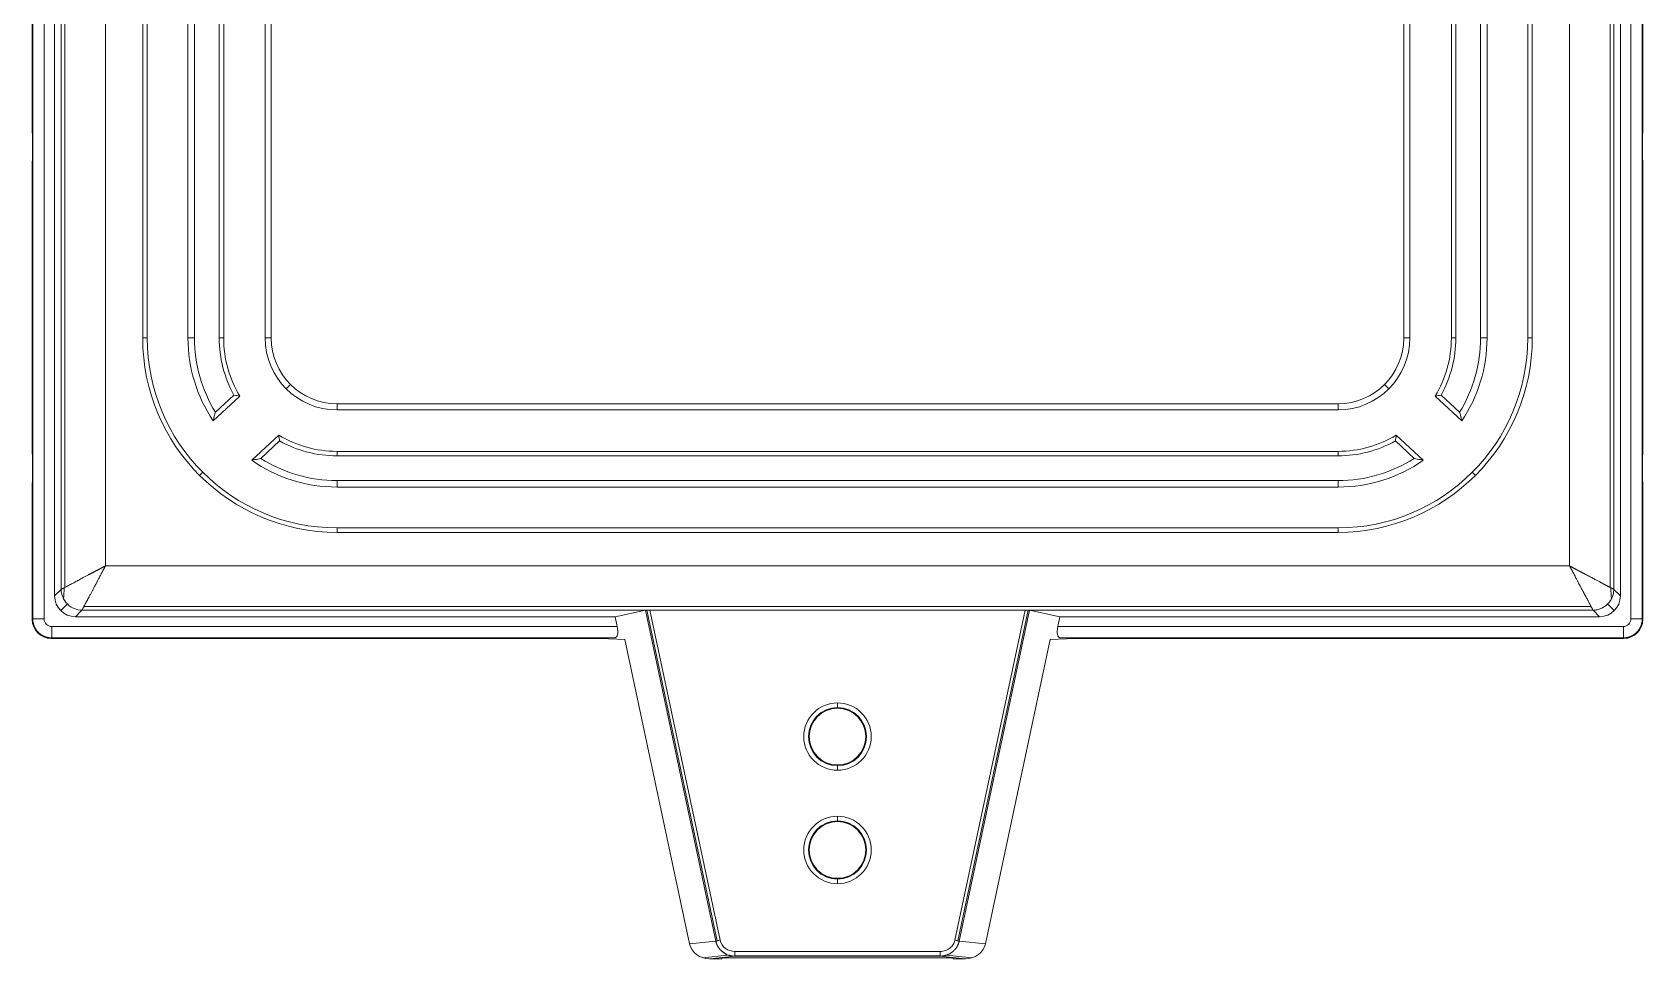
# Model space of a CAD drawing. Header units: millimetres. Extents: x 6520 to 6907, y -5009 to -4789.
# Drawn here: x 6736 to 6907.4, y -5009.1 to -4910.6 of the extents above; entities that cross this region are included whole.
import ezdxf

# ---------------------------------------------------------------- set-up
doc = ezdxf.new("R2010")
doc.units = ezdxf.units.MM
doc.layers.add('core', color=7, linetype='Continuous', lineweight=20)

msp = doc.modelspace()

# ---------------------------------------------------------------- linework, layer by layer
at = {"layer": 'core', "linetype": 'Continuous', "lineweight": 13}
for p, q in [((6736.097, -4972.992), (6736.097, -4804.274)), ((6736.118, -4972.992), (6736.118, -4804.274)), ((6737.303, -4804.274), (6737.303, -4972.992)), ((6906.172, -4972.992), (6906.172, -4804.274)), ((6907.358, -4972.992), (6907.358, -4804.274)), ((6907.378, -4804.274), (6907.378, -4972.992)), ((6739.125, -4969.847), (6739.125, -4807.419)), ((6739.502, -4807.628), (6739.502, -4969.646)), ((6903.974, -4807.629), (6903.974, -4969.645)), ((6904.351, -4807.419), (6904.351, -4969.847)), ((6743.83, -4809.922), (6743.83, -4967.344)), ((6899.645, -4967.344), (6899.645, -4809.922)), ((6747.795, -4943.104), (6748.271, -4943.104)), ((6752.611, -4943.104), (6753.306, -4943.104)), ((6755.936, -4943.104), (6756.412, -4943.104)), ((6760.822, -4943.104), (6761.478, -4943.104)), ((6881.998, -4943.104), (6882.654, -4943.104)), ((6887.064, -4943.104), (6887.54, -4943.104)), ((6890.169, -4943.104), (6890.864, -4943.104)), ((6895.204, -4943.104), (6895.68, -4943.104)), ((6763.063, -4948.514), (6763.527, -4948.05)), ((6879.949, -4948.05), (6880.413, -4948.514)), ((6768.473, -4950.099), (6768.473, -4950.755)), ((6875.003, -4950.755), (6875.003, -4950.099)), ((6768.473, -4955.165), (6768.473, -4955.641)), ((6875.003, -4955.641), (6875.003, -4955.165)), ((6754.188, -4957.389), (6753.851, -4957.725)), ((6768.473, -4958.27), (6768.473, -4958.965)), ((6875.003, -4958.965), (6875.003, -4958.27)), ((6889.287, -4957.389), (6889.624, -4957.725)), ((6768.473, -4963.306), (6768.473, -4963.782)), ((6875.003, -4963.782), (6875.003, -4963.306)), ((6743.83, -4967.344), (6899.645, -4967.344)), ((6739.125, -4969.847), (6738.425, -4970.547)), ((6905.051, -4970.547), (6904.351, -4969.847)), ((6739.776, -4971.399), (6739.069, -4972.106)), ((6740.627, -4972.75), (6741.327, -4972.05)), ((6801.454, -4972.05), (6741.327, -4972.05)), ((6901.938, -4971.673), (6741.537, -4971.673)), ((6808.789, -5007.254), (6801.309, -4972.067)), ((6808.916, -5007.227), (6801.439, -4972.051)), ((6809.241, -5007.158), (6801.776, -4972.039)), ((6841.699, -4972.039), (6834.234, -5007.158)), ((6834.56, -5007.227), (6842.037, -4972.051)), ((6842.166, -4972.067), (6834.687, -5007.254)), ((6902.148, -4972.05), (6842.022, -4972.05)), ((6902.148, -4972.05), (6902.848, -4972.75)), ((6903.7, -4971.399), (6904.406, -4972.106)), ((6736.097, -4972.992), (6736.036, -4973.053)), ((6738.107, -4973.796), (6798.289, -4973.796)), ((6845.186, -4973.796), (6905.369, -4973.796)), ((6907.439, -4973.053), (6907.378, -4972.992)), ((6736.625, -4974.474), (6736.686, -4974.413)), ((6738.046, -4975.063), (6738.107, -4975.002)), ((6798.115, -4974.981), (6738.107, -4974.981)), ((6798.031, -4975.002), (6738.107, -4975.002)), ((6845.361, -4974.981), (6905.369, -4974.981)), ((6905.369, -4975.002), (6845.444, -4975.002)), ((6905.369, -4975.002), (6905.429, -4975.063)), ((6906.851, -4974.474), (6906.789, -4974.413)), ((6821.738, -4981.916), (6821.738, -4982.418)), ((6821.738, -4982.418), (6821.738, -4982.487)), ((6821.738, -4988.585), (6821.738, -4988.517)), ((6821.738, -4989.088), (6821.738, -4988.585)), ((6821.738, -4993.976), (6821.738, -4994.478)), ((6821.738, -4994.478), (6821.738, -4994.547)), ((6821.738, -5000.645), (6821.738, -5000.577)), ((6821.738, -5001.148), (6821.738, -5000.645)), ((6808.789, -5007.254), (6805.995, -5007.541)), ((6809.227, -5008.135), (6809.995, -5008.757)), ((6810.821, -5008.352), (6832.655, -5008.352)), ((6837.48, -5007.541), (6834.687, -5007.254)), ((6809.995, -5008.757), (6807.394, -5009.025)), ((6808.101, -5009.134), (6810.821, -5008.854)), ((6832.655, -5008.833), (6810.821, -5008.833)), ((6832.655, -5008.854), (6810.821, -5008.854)), ((6832.655, -5008.854), (6835.374, -5009.134)), ((6836.081, -5009.025), (6833.335, -5008.743))]:
    msp.add_line(p, q, dxfattribs=at)
at = {"layer": 'core', "linetype": 'Continuous', "lineweight": 18}
for p, q in [((6738.425, -4970.547), (6738.425, -4806.719)), ((6905.051, -4970.547), (6905.051, -4806.719)), ((6747.795, -4834.162), (6747.795, -4943.104)), ((6748.271, -4943.104), (6748.271, -4834.162)), ((6752.611, -4834.162), (6752.611, -4943.104)), ((6753.306, -4834.162), (6753.306, -4943.104)), ((6755.936, -4834.162), (6755.936, -4943.104)), ((6756.412, -4834.162), (6756.412, -4943.104)), ((6760.822, -4834.162), (6760.822, -4943.104)), ((6761.478, -4834.162), (6761.478, -4943.104)), ((6881.998, -4834.162), (6881.998, -4943.104)), ((6882.654, -4834.162), (6882.654, -4943.104)), ((6887.064, -4834.162), (6887.064, -4943.104)), ((6887.54, -4834.162), (6887.54, -4943.104)), ((6890.169, -4834.162), (6890.169, -4943.104)), ((6890.864, -4834.162), (6890.864, -4943.104)), ((6895.204, -4943.104), (6895.204, -4834.162)), ((6895.68, -4834.162), (6895.68, -4943.104)), ((6736.036, -4921.195), (6736.036, -4890.241)), ((6907.439, -4921.195), (6907.439, -4890.241)), ((6736.036, -4955.365), (6736.036, -4924.411)), ((6907.439, -4955.365), (6907.439, -4924.411)), ((6755.29, -4951.924), (6758.123, -4949.297)), ((6757.503, -4949.174), (6755.528, -4951.006)), ((6875.003, -4950.099), (6768.473, -4950.099)), ((6885.353, -4949.297), (6888.185, -4951.924)), ((6887.948, -4951.006), (6885.973, -4949.174)), ((6768.473, -4950.755), (6875.003, -4950.755)), ((6762.268, -4953.447), (6759.396, -4956.111)), ((6884.08, -4956.111), (6881.207, -4953.447)), ((6760.358, -4955.917), (6762.366, -4954.054)), ((6875.003, -4955.165), (6768.473, -4955.165)), ((6881.109, -4954.054), (6883.118, -4955.917)), ((6768.473, -4955.641), (6875.003, -4955.641)), ((6736.036, -4973.053), (6736.036, -4958.581)), ((6875.003, -4958.27), (6768.473, -4958.27)), ((6907.439, -4973.053), (6907.439, -4958.581)), ((6768.473, -4958.965), (6875.003, -4958.965)), ((6875.003, -4963.306), (6768.473, -4963.306)), ((6768.473, -4963.782), (6875.003, -4963.782)), ((6801.309, -4972.067), (6798.067, -4972.75)), ((6841.699, -4972.039), (6801.776, -4972.039)), ((6845.409, -4972.75), (6842.166, -4972.067)), ((6798.067, -4972.75), (6740.627, -4972.75)), ((6798.067, -4972.75), (6798.289, -4973.796)), ((6845.186, -4973.796), (6845.409, -4972.75)), ((6845.409, -4972.75), (6902.848, -4972.75)), ((6796.531, -4975.063), (6738.046, -4975.063)), ((6796.531, -4975.063), (6798.031, -4975.002)), ((6799.114, -4975.166), (6796.531, -4975.063)), ((6799.114, -4975.166), (6805.995, -5007.541)), ((6837.48, -5007.541), (6844.362, -4975.166)), ((6844.362, -4975.166), (6846.945, -4975.063)), ((6846.945, -4975.063), (6845.444, -4975.002)), ((6846.945, -4975.063), (6905.429, -4975.063)), ((6809.391, -5009.134), (6808.101, -5009.134)), ((6809.391, -5009.134), (6809.477, -5009.026)), ((6833.999, -5009.026), (6809.477, -5009.026)), ((6833.999, -5009.026), (6834.085, -5009.134)), ((6834.085, -5009.134), (6835.374, -5009.134))]:
    msp.add_line(p, q, dxfattribs=at)
for centre, radius, start, end in [((6768.473, -4943.104), 20.678, 180, 270), ((6768.473, -4943.104), 20.202, 180, 270), ((6768.473, -4943.104), 15.861, 180, 213.78661), ((6768.473, -4943.104), 15.166, 180, 211.40164), ((6768.473, -4943.104), 12.537, 180, 208.95644), ((6768.473, -4943.104), 12.061, 180, 210.89301), ((6768.473, -4943.104), 7.651, 180, 270), ((6768.473, -4943.104), 6.995, 180, 270), ((6875.003, -4943.104), 7.651, 270, 360), ((6875.003, -4943.104), 20.202, 270, 0), ((6875.003, -4943.104), 20.678, 270, 0), ((6875.003, -4943.104), 6.995, 270, 0), ((6875.003, -4943.104), 12.061, 329.10699, 0), ((6875.003, -4943.104), 12.537, 331.04356, 0), ((6875.003, -4943.104), 15.166, 328.59836, 0), ((6875.003, -4943.104), 15.861, 326.21339, 0), ((6768.473, -4943.104), 12.061, 239.04003, 270), ((6875.003, -4943.104), 12.061, 270, 300.95997), ((6768.473, -4943.104), 12.537, 240.85186, 270), ((6875.003, -4943.104), 12.537, 270, 299.14814), ((6768.473, -4943.104), 15.861, 235.09157, 270), ((6768.473, -4943.104), 15.166, 237.65224, 270), ((6875.003, -4943.104), 15.166, 270, 302.34776), ((6875.003, -4943.104), 15.861, 270, 304.90843), ((6821.738, -4985.502), 3.084, 90, 270), ((6821.738, -4985.502), 3.015, 90, 270), ((6821.738, -4985.502), 3.084, 270, 90), ((6821.738, -4985.502), 3.015, 270, 90), ((6821.738, -4997.562), 3.084, 90, 270), ((6821.738, -4997.562), 3.015, 90, 270), ((6821.738, -4997.562), 3.084, 270, 90), ((6821.738, -4997.562), 3.015, 270, 90)]:
    msp.add_arc(centre, radius, start, end, dxfattribs=at)
at = {"layer": 'core', "linetype": 'Continuous', "lineweight": 13}
for centre, radius, start, end in [((6821.738, -4985.502), 3.586, 90, 270), ((6821.738, -4985.502), 3.092, 90, 270), ((6821.738, -4985.502), 3.586, 270, 90), ((6821.738, -4985.502), 3.092, 270, 90), ((6821.738, -4997.562), 3.586, 90, 270), ((6821.738, -4997.562), 3.092, 90, 270), ((6821.738, -4997.562), 3.586, 270, 90), ((6821.738, -4997.562), 3.092, 270, 90)]:
    msp.add_arc(centre, radius, start, end, dxfattribs=at)
at = {"layer": 'core', "linetype": 'Continuous', "lineweight": 18}
for centre, major_axis, ratio, start_param, end_param in [((6736.036, -4922.803), (0, -1.608), 0.0174551, 0, 3.1415927), ((6907.439, -4922.803), (0, -1.608), 0.0174551, 3.1415927, 6.2831853), ((6736.036, -4956.973), (0, -1.608), 0.0174551, 0, 3.1415927), ((6907.439, -4956.973), (0, -1.608), 0.0174551, 3.1415927, 6.2831853), ((6740.644, -4970.53), (-1.575, -1.575), 0.9924325, 5.501584, 7.0647854), ((6902.831, -4970.53), (-1.575, 1.575), 0.9924325, 2.3599915, 3.9231927), ((6801.786, -4972.084), (-0.514, 0.001), 0.0855483, 5.4151722, 5.9000816), ((6841.689, -4972.084), (-0.514, -0.001), 0.0855483, 3.5246964, 4.0096058), ((6738.047, -4973.053), (-1.422, -1.422), 0.9996955, 5.4979394, 7.0684312), ((6737.303, -4972.992), (-1.206, 0), 0.000012, 4.7123877, 6.2657314), ((6738.107, -4972.992), (0.642, -0.484), 1, 3.7871614, 5.358028), ((6738.107, -4973.796), (0, 1.206), 0.000009, 3.1590449, 4.7123964), ((6797.766, -4973.796), (-0.31, 1.199), 0.4113354, 3.053015, 4.6063581), ((6845.709, -4973.796), (-0.31, -1.199), 0.4113354, 4.8184199, 6.3717629), ((6905.369, -4972.992), (0.639, 0.487), 1, 4.0613926, 5.6322711), ((6905.369, -4973.796), (0, -1.206), 0.0000091, 4.7123848, 6.265733), ((6905.429, -4973.053), (-1.422, 1.422), 0.9996955, 2.3563468, 3.9268385), ((6906.172, -4972.992), (-1.206, 0), 0.0000119, 3.1590466, 4.7123891), ((6808.138, -5007.122), (-2.174, -0.224), 0.9196954, 0.0984559, 1.4594719), ((6835.337, -5007.122), (-2.174, 0.224), 0.9196954, 1.6821208, 3.0431368)]:
    msp.add_ellipse(centre, major_axis=major_axis, ratio=ratio, start_param=start_param, end_param=end_param, dxfattribs=at)
at = {"layer": 'core', "linetype": 'Continuous', "lineweight": 13}
for centre, start_param, end_param in [((6739.089, -4967.344), 0.7390635, 1.0550269), ((6904.387, -4967.344), 5.2281977, 5.5445189)]:
    msp.add_ellipse(centre, major_axis=(0, -4.724), ratio=0.0874887, start_param=start_param, end_param=end_param, dxfattribs=at)
at = {"layer": 'core', "linetype": 'Continuous', "lineweight": 18}
for points in [[(6757.503, -4949.174), (6757.708, -4949.216), (6757.915, -4949.257), (6758.123, -4949.297)], [(6885.973, -4949.174), (6885.768, -4949.216), (6885.561, -4949.257), (6885.353, -4949.297)], [(6755.29, -4951.924), (6755.316, -4951.822), (6755.368, -4951.617), (6755.447, -4951.311), (6755.501, -4951.108), (6755.528, -4951.006)], [(6888.185, -4951.924), (6888.16, -4951.822), (6888.108, -4951.617), (6888.028, -4951.311), (6887.975, -4951.108), (6887.948, -4951.006)], [(6762.268, -4953.447), (6762.299, -4953.65), (6762.332, -4953.853), (6762.366, -4954.054)], [(6881.207, -4953.447), (6881.176, -4953.65), (6881.144, -4953.853), (6881.109, -4954.054)], [(6760.358, -4955.917), (6760.252, -4955.939), (6760.039, -4955.983), (6759.718, -4956.048), (6759.503, -4956.09), (6759.396, -4956.111)], [(6883.118, -4955.917), (6883.224, -4955.939), (6883.437, -4955.983), (6883.757, -4956.048), (6883.972, -4956.09), (6884.08, -4956.111)], [(6801.454, -4972.05), (6801.484, -4972.048), (6801.549, -4972.044), (6801.659, -4972.04), (6801.737, -4972.039), (6801.776, -4972.039)], [(6810.821, -5008.352), (6810.461, -5008.352), (6809.739, -5008.129), (6809.315, -5007.504), (6809.241, -5007.158)], [(6834.234, -5007.158), (6834.199, -5007.327), (6834.07, -5007.633), (6833.723, -5008.021), (6833.237, -5008.285), (6832.86, -5008.352), (6832.655, -5008.352)]]:
    msp.add_open_spline(points, degree=3, dxfattribs=at)
at = {"layer": 'core', "linetype": 'Continuous', "lineweight": 13}
for points, knots in [([(6739.125, -4969.847), (6739.126, -4969.847), (6739.128, -4969.846), (6739.131, -4969.844), (6739.135, -4969.842), (6739.138, -4969.84), (6739.142, -4969.837), (6739.146, -4969.835), (6739.151, -4969.833), (6739.156, -4969.83), (6739.161, -4969.827), (6739.166, -4969.825), (6739.171, -4969.822), (6739.177, -4969.819), (6739.183, -4969.815), (6739.189, -4969.812), (6739.195, -4969.809), (6739.202, -4969.805), (6739.208, -4969.802), (6739.215, -4969.798), (6739.223, -4969.794), (6739.23, -4969.79), (6739.238, -4969.786), (6739.246, -4969.782), (6739.254, -4969.777), (6739.262, -4969.773), (6739.271, -4969.768), (6739.28, -4969.763), (6739.289, -4969.759), (6739.298, -4969.754), (6739.308, -4969.749), (6739.318, -4969.743), (6739.328, -4969.738), (6739.338, -4969.733), (6739.348, -4969.727), (6739.359, -4969.722), (6739.37, -4969.716), (6739.381, -4969.71), (6739.392, -4969.704), (6739.404, -4969.698), (6739.416, -4969.692), (6739.428, -4969.685), (6739.44, -4969.679), (6739.452, -4969.672), (6739.465, -4969.665), (6739.478, -4969.659), (6739.491, -4969.652), (6739.504, -4969.645), (6739.518, -4969.637), (6739.531, -4969.63), (6739.545, -4969.623), (6739.559, -4969.615), (6739.617, -4969.585), (6739.726, -4969.526), (6739.904, -4969.432), (6740.106, -4969.324), (6740.331, -4969.204), (6740.557, -4969.085), (6740.777, -4968.967), (6740.99, -4968.853), (6741.223, -4968.729), (6741.475, -4968.594), (6741.748, -4968.449), (6741.96, -4968.337), (6742.104, -4968.261), (6742.171, -4968.225), (6742.238, -4968.189), (6742.306, -4968.154), (6742.374, -4968.118), (6742.442, -4968.082), (6742.511, -4968.046), (6742.579, -4968.01), (6742.648, -4967.974), (6742.717, -4967.937), (6742.786, -4967.901), (6742.856, -4967.864), (6742.925, -4967.828), (6742.995, -4967.791), (6743.064, -4967.755), (6743.134, -4967.718), (6743.203, -4967.681), (6743.273, -4967.644), (6743.343, -4967.607), (6743.413, -4967.57), (6743.482, -4967.532), (6743.552, -4967.495), (6743.622, -4967.457), (6743.691, -4967.42), (6743.761, -4967.382), (6743.807, -4967.357), (6743.83, -4967.344)], [0, 0, 0, 0, 0.0044742, 0.0089487, 0.0134238, 0.0178993, 0.0223754, 0.0268521, 0.0313296, 0.0358077, 0.0402866, 0.0447664, 0.049247, 0.0537287, 0.0582113, 0.0626949, 0.0671797, 0.0716657, 0.0761529, 0.0806413, 0.0851311, 0.0896223, 0.0941149, 0.0986091, 0.1031047, 0.107602, 0.1121009, 0.1166016, 0.121104, 0.1256082, 0.1301143, 0.1346223, 0.1391324, 0.1436444, 0.1481585, 0.1526748, 0.1571933, 0.161714, 0.166237, 0.1707624, 0.1752902, 0.1798205, 0.1843532, 0.1888886, 0.1934265, 0.1979671, 0.2025105, 0.2070566, 0.2116056, 0.2161574, 0.2207122, 0.22527, 0.2298308, 0.2753708, 0.3220875, 0.3700223, 0.4192132, 0.4696959, 0.507124, 0.5465243, 0.5879076, 0.6312834, 0.6766596, 0.7240435, 0.7347455, 0.7454401, 0.7561276, 0.7668078, 0.7774808, 0.7881466, 0.7988053, 0.8094568, 0.8201013, 0.8307387, 0.8413691, 0.8519925, 0.8626089, 0.8732183, 0.8838209, 0.8944165, 0.9050053, 0.9155872, 0.9261624, 0.9367307, 0.9472923, 0.9578472, 0.9683953, 0.9789369, 0.9894717, 1, 1, 1, 1]), ([(6899.645, -4967.344), (6899.656, -4967.35), (6899.678, -4967.363), (6899.712, -4967.381), (6899.745, -4967.399), (6899.778, -4967.417), (6899.812, -4967.435), (6899.845, -4967.453), (6899.878, -4967.471), (6899.912, -4967.489), (6899.945, -4967.507), (6899.979, -4967.525), (6900.013, -4967.543), (6900.046, -4967.561), (6900.08, -4967.579), (6900.114, -4967.597), (6900.147, -4967.615), (6900.181, -4967.633), (6900.215, -4967.651), (6900.249, -4967.669), (6900.283, -4967.687), (6900.316, -4967.705), (6900.35, -4967.722), (6900.384, -4967.74), (6900.418, -4967.758), (6900.452, -4967.776), (6900.486, -4967.794), (6900.52, -4967.812), (6900.554, -4967.83), (6900.587, -4967.848), (6900.621, -4967.865), (6900.655, -4967.883), (6900.689, -4967.901), (6900.723, -4967.919), (6900.757, -4967.937), (6900.791, -4967.955), (6900.825, -4967.972), (6900.859, -4967.99), (6900.892, -4968.008), (6900.926, -4968.026), (6900.96, -4968.043), (6900.994, -4968.061), (6901.027, -4968.079), (6901.061, -4968.097), (6901.095, -4968.114), (6901.128, -4968.132), (6901.162, -4968.15), (6901.196, -4968.167), (6901.229, -4968.185), (6901.263, -4968.203), (6901.296, -4968.22), (6901.33, -4968.238), (6901.363, -4968.256), (6901.396, -4968.273), (6901.486, -4968.321), (6901.63, -4968.397), (6901.823, -4968.5), (6902.006, -4968.597), (6902.18, -4968.69), (6902.345, -4968.778), (6902.501, -4968.861), (6902.647, -4968.94), (6902.785, -4969.013), (6902.89, -4969.069), (6902.965, -4969.11), (6903.015, -4969.136), (6903.064, -4969.162), (6903.113, -4969.188), (6903.16, -4969.213), (6903.206, -4969.238), (6903.252, -4969.262), (6903.297, -4969.285), (6903.34, -4969.309), (6903.383, -4969.331), (6903.425, -4969.354), (6903.466, -4969.375), (6903.506, -4969.397), (6903.545, -4969.417), (6903.583, -4969.438), (6903.621, -4969.457), (6903.657, -4969.477), (6903.693, -4969.496), (6903.727, -4969.514), (6903.761, -4969.532), (6903.794, -4969.549), (6903.825, -4969.566), (6903.856, -4969.583), (6903.886, -4969.599), (6903.915, -4969.614), (6903.943, -4969.629), (6903.97, -4969.644), (6903.996, -4969.658), (6904.022, -4969.671), (6904.046, -4969.684), (6904.07, -4969.697), (6904.092, -4969.709), (6904.114, -4969.721), (6904.134, -4969.732), (6904.154, -4969.742), (6904.173, -4969.753), (6904.191, -4969.762), (6904.208, -4969.772), (6904.224, -4969.78), (6904.24, -4969.789), (6904.254, -4969.796), (6904.268, -4969.804), (6904.28, -4969.81), (6904.292, -4969.817), (6904.303, -4969.823), (6904.313, -4969.828), (6904.323, -4969.833), (6904.331, -4969.837), (6904.338, -4969.841), (6904.345, -4969.845), (6904.349, -4969.846), (6904.351, -4969.847)], [0, 0, 0, 0, 0.0050349, 0.0100753, 0.0151211, 0.0201724, 0.0252291, 0.0302913, 0.035359, 0.0404321, 0.0455108, 0.0505949, 0.0556844, 0.0607795, 0.06588, 0.0709861, 0.0760976, 0.0812147, 0.0863372, 0.0914653, 0.0965988, 0.1017379, 0.1068825, 0.1120326, 0.1171883, 0.1223494, 0.1275161, 0.1326884, 0.1378661, 0.1430494, 0.1482383, 0.1534327, 0.1586327, 0.1638382, 0.1690493, 0.1742659, 0.1794881, 0.1847159, 0.1899492, 0.1951881, 0.2004326, 0.2056827, 0.2109384, 0.2161996, 0.2214665, 0.2267389, 0.232017, 0.2373006, 0.2425899, 0.2478847, 0.2531852, 0.2584913, 0.263803, 0.2691203, 0.2744432, 0.3070801, 0.3387672, 0.3695065, 0.3993004, 0.4281514, 0.4560621, 0.4830355, 0.5090752, 0.5341847, 0.5442968, 0.5543647, 0.5643885, 0.5743686, 0.5843052, 0.5941986, 0.6040491, 0.613857, 0.6236225, 0.633346, 0.6430277, 0.6526681, 0.6622672, 0.6718256, 0.6813434, 0.6908211, 0.7002589, 0.7096571, 0.7190161, 0.7283362, 0.7376178, 0.7468612, 0.7560667, 0.7652347, 0.7743656, 0.7834597, 0.7925174, 0.801539, 0.8105249, 0.8194755, 0.8283912, 0.8372724, 0.8461194, 0.8549327, 0.8637126, 0.8724596, 0.881174, 0.8898563, 0.8985069, 0.9071262, 0.9157147, 0.9242728, 0.9328009, 0.9412994, 0.9497688, 0.9582096, 0.9666222, 0.9750071, 0.9833647, 0.9916955, 1, 1, 1, 1]), ([(6739.125, -4969.847), (6739.127, -4970.106), (6739.225, -4970.664), (6739.562, -4971.185), (6739.99, -4971.613), (6740.25, -4971.782), (6740.79, -4971.999), (6741.069, -4972.048), (6741.327, -4972.05)], [0, 0, 0, 0, 0.25, 0.5, 0.5, 0.75, 0.75, 1, 1, 1, 1]), ([(6904.351, -4969.847), (6904.35, -4969.991), (6904.335, -4970.134), (6904.277, -4970.416), (6904.234, -4970.554), (6904.123, -4970.819), (6904.054, -4970.946), (6903.894, -4971.185), (6903.802, -4971.297), (6903.598, -4971.501), (6903.486, -4971.593), (6903.247, -4971.753), (6903.12, -4971.822), (6902.855, -4971.933), (6902.717, -4971.976), (6902.435, -4972.034), (6902.292, -4972.049), (6902.148, -4972.05)], [0, 0, 0, 0, 0.125, 0.125, 0.25, 0.25, 0.375, 0.375, 0.5, 0.5, 0.625, 0.625, 0.75, 0.75, 0.875, 0.875, 1, 1, 1, 1]), ([(6736.097, -4972.992), (6736.097, -4973), (6736.097, -4973.015), (6736.098, -4973.037), (6736.098, -4973.059), (6736.099, -4973.081), (6736.1, -4973.103), (6736.102, -4973.125), (6736.103, -4973.148), (6736.105, -4973.17), (6736.107, -4973.192), (6736.11, -4973.214), (6736.112, -4973.236), (6736.115, -4973.258), (6736.118, -4973.28), (6736.121, -4973.302), (6736.125, -4973.324), (6736.129, -4973.346), (6736.133, -4973.368), (6736.137, -4973.389), (6736.141, -4973.411), (6736.146, -4973.433), (6736.151, -4973.454), (6736.156, -4973.475), (6736.162, -4973.497), (6736.167, -4973.518), (6736.173, -4973.539), (6736.179, -4973.56), (6736.186, -4973.581), (6736.192, -4973.602), (6736.199, -4973.623), (6736.206, -4973.644), (6736.213, -4973.664), (6736.22, -4973.685), (6736.228, -4973.705), (6736.236, -4973.725), (6736.244, -4973.745), (6736.252, -4973.765), (6736.26, -4973.785), (6736.269, -4973.805), (6736.277, -4973.824), (6736.286, -4973.843), (6736.296, -4973.863), (6736.305, -4973.882), (6736.314, -4973.901), (6736.324, -4973.919), (6736.334, -4973.938), (6736.344, -4973.956), (6736.354, -4973.975), (6736.364, -4973.993), (6736.374, -4974.011), (6736.385, -4974.028), (6736.396, -4974.046), (6736.407, -4974.063), (6736.418, -4974.081), (6736.429, -4974.098), (6736.44, -4974.115), (6736.451, -4974.131), (6736.463, -4974.148), (6736.474, -4974.164), (6736.486, -4974.18), (6736.498, -4974.196), (6736.51, -4974.212), (6736.522, -4974.228), (6736.534, -4974.243), (6736.546, -4974.258), (6736.559, -4974.273), (6736.571, -4974.288), (6736.584, -4974.303), (6736.596, -4974.317), (6736.609, -4974.332), (6736.621, -4974.346), (6736.634, -4974.36), (6736.647, -4974.373), (6736.66, -4974.387), (6736.673, -4974.4), (6736.69, -4974.417), (6736.711, -4974.438), (6736.736, -4974.462), (6736.762, -4974.486), (6736.789, -4974.51), (6736.817, -4974.533), (6736.845, -4974.556), (6736.874, -4974.579), (6736.903, -4974.601), (6736.933, -4974.624), (6736.964, -4974.645), (6736.995, -4974.667), (6737.027, -4974.687), (6737.06, -4974.708), (6737.093, -4974.728), (6737.127, -4974.747), (6737.161, -4974.766), (6737.196, -4974.784), (6737.232, -4974.802), (6737.268, -4974.819), (6737.305, -4974.835), (6737.342, -4974.851), (6737.379, -4974.866), (6737.417, -4974.88), (6737.456, -4974.894), (6737.494, -4974.907), (6737.534, -4974.919), (6737.573, -4974.93), (6737.613, -4974.941), (6737.653, -4974.95), (6737.694, -4974.959), (6737.734, -4974.967), (6737.775, -4974.975), (6737.816, -4974.981), (6737.858, -4974.987), (6737.899, -4974.991), (6737.941, -4974.995), (6737.982, -4974.998), (6738.024, -4975.001), (6738.065, -4975.002), (6738.093, -4975.002), (6738.107, -4975.002)], [0, 0, 0, 0, 0.007021, 0.0140463, 0.0210754, 0.0281077, 0.0351426, 0.0421795, 0.0492178, 0.056257, 0.0632963, 0.0703353, 0.0773733, 0.0844097, 0.0914439, 0.0984754, 0.1055035, 0.1125276, 0.1195471, 0.1265614, 0.1335699, 0.1405721, 0.1475673, 0.1545549, 0.1615344, 0.168505, 0.1754664, 0.1824178, 0.1893587, 0.1962885, 0.2032067, 0.2101126, 0.2170056, 0.2238854, 0.2307511, 0.2376024, 0.2444387, 0.2512593, 0.2580639, 0.2648518, 0.2716224, 0.2783754, 0.2851101, 0.2918261, 0.2985229, 0.3051998, 0.3118566, 0.3184926, 0.3251074, 0.3317005, 0.3382715, 0.3448199, 0.3513452, 0.357847, 0.3643249, 0.3707785, 0.3772072, 0.3836108, 0.3899888, 0.3963407, 0.4026663, 0.4089652, 0.4152369, 0.4214811, 0.4276974, 0.4338856, 0.4400452, 0.4461759, 0.4522774, 0.4583495, 0.4643917, 0.4704038, 0.4763854, 0.4823364, 0.4882565, 0.4941453, 0.5000026, 0.5110073, 0.5221222, 0.5333453, 0.5446749, 0.5561089, 0.5676453, 0.579282, 0.5910166, 0.6028467, 0.61477, 0.6267838, 0.6388854, 0.6510721, 0.663341, 0.6756891, 0.6881134, 0.7006108, 0.713178, 0.7258118, 0.7385087, 0.7512652, 0.7640779, 0.7769432, 0.7898574, 0.8028168, 0.8158176, 0.8288561, 0.8419283, 0.8550305, 0.8681586, 0.8813088, 0.8944771, 0.9076595, 0.9208521, 0.9340509, 0.947252, 0.9604513, 0.973645, 0.9868292, 1, 1, 1, 1]), ([(6907.378, -4972.992), (6907.378, -4973), (6907.378, -4973.014), (6907.378, -4973.036), (6907.377, -4973.057), (6907.376, -4973.079), (6907.375, -4973.1), (6907.374, -4973.122), (6907.373, -4973.144), (6907.371, -4973.165), (6907.369, -4973.187), (6907.367, -4973.208), (6907.364, -4973.23), (6907.362, -4973.251), (6907.359, -4973.273), (6907.355, -4973.294), (6907.352, -4973.315), (6907.349, -4973.337), (6907.345, -4973.358), (6907.341, -4973.379), (6907.336, -4973.4), (6907.332, -4973.422), (6907.327, -4973.443), (6907.322, -4973.464), (6907.317, -4973.485), (6907.312, -4973.506), (6907.306, -4973.526), (6907.3, -4973.547), (6907.294, -4973.568), (6907.288, -4973.589), (6907.281, -4973.609), (6907.274, -4973.63), (6907.267, -4973.65), (6907.26, -4973.671), (6907.253, -4973.691), (6907.245, -4973.711), (6907.237, -4973.731), (6907.229, -4973.751), (6907.221, -4973.771), (6907.213, -4973.791), (6907.204, -4973.811), (6907.195, -4973.831), (6907.186, -4973.85), (6907.176, -4973.87), (6907.167, -4973.889), (6907.157, -4973.909), (6907.147, -4973.928), (6907.137, -4973.947), (6907.127, -4973.966), (6907.116, -4973.985), (6907.105, -4974.003), (6907.094, -4974.022), (6907.083, -4974.041), (6907.072, -4974.059), (6907.06, -4974.077), (6907.048, -4974.095), (6907.036, -4974.113), (6907.024, -4974.131), (6907.012, -4974.149), (6906.999, -4974.167), (6906.987, -4974.184), (6906.974, -4974.201), (6906.961, -4974.219), (6906.947, -4974.236), (6906.934, -4974.253), (6906.92, -4974.269), (6906.906, -4974.286), (6906.892, -4974.302), (6906.878, -4974.319), (6906.864, -4974.335), (6906.849, -4974.351), (6906.835, -4974.367), (6906.82, -4974.383), (6906.805, -4974.398), (6906.789, -4974.413), (6906.774, -4974.429), (6906.759, -4974.444), (6906.743, -4974.459), (6906.727, -4974.473), (6906.711, -4974.488), (6906.695, -4974.502), (6906.679, -4974.516), (6906.662, -4974.53), (6906.645, -4974.544), (6906.629, -4974.558), (6906.612, -4974.571), (6906.595, -4974.585), (6906.577, -4974.598), (6906.56, -4974.611), (6906.543, -4974.623), (6906.525, -4974.636), (6906.507, -4974.648), (6906.489, -4974.66), (6906.471, -4974.672), (6906.453, -4974.684), (6906.435, -4974.696), (6906.417, -4974.707), (6906.398, -4974.718), (6906.38, -4974.729), (6906.361, -4974.74), (6906.342, -4974.751), (6906.323, -4974.761), (6906.304, -4974.771), (6906.285, -4974.781), (6906.265, -4974.791), (6906.246, -4974.8), (6906.226, -4974.81), (6906.207, -4974.819), (6906.187, -4974.828), (6906.167, -4974.836), (6906.147, -4974.845), (6906.128, -4974.853), (6906.107, -4974.861), (6906.087, -4974.869), (6906.067, -4974.877), (6906.047, -4974.884), (6906.026, -4974.891), (6906.006, -4974.898), (6905.985, -4974.905), (6905.965, -4974.912), (6905.944, -4974.918), (6905.923, -4974.924), (6905.903, -4974.93), (6905.882, -4974.935), (6905.861, -4974.941), (6905.84, -4974.946), (6905.819, -4974.951), (6905.798, -4974.956), (6905.776, -4974.96), (6905.755, -4974.965), (6905.734, -4974.969), (6905.713, -4974.972), (6905.691, -4974.976), (6905.67, -4974.979), (6905.649, -4974.982), (6905.627, -4974.985), (6905.606, -4974.988), (6905.584, -4974.99), (6905.563, -4974.993), (6905.541, -4974.995), (6905.52, -4974.996), (6905.498, -4974.998), (6905.477, -4974.999), (6905.455, -4975), (6905.433, -4975.001), (6905.412, -4975.002), (6905.39, -4975.002), (6905.376, -4975.002), (6905.369, -4975.002)], [0, 0, 0, 0, 0.0068499, 0.0136999, 0.0205498, 0.0273997, 0.0342495, 0.0410994, 0.0479493, 0.0547991, 0.061649, 0.0684988, 0.0753486, 0.0821984, 0.0890482, 0.095898, 0.1027478, 0.1095975, 0.1164473, 0.123297, 0.1301468, 0.1369965, 0.1438462, 0.1506959, 0.1575456, 0.1643953, 0.171245, 0.1780946, 0.1849443, 0.1917939, 0.1986436, 0.2054932, 0.2123428, 0.2191924, 0.226042, 0.2328916, 0.2397411, 0.2465907, 0.2534403, 0.2602898, 0.2671394, 0.2739889, 0.2808384, 0.2876879, 0.2945374, 0.3013869, 0.3082364, 0.3150859, 0.3219353, 0.3287848, 0.3356342, 0.3424837, 0.3493331, 0.3561825, 0.363032, 0.3698814, 0.3767308, 0.3835802, 0.3904295, 0.3972789, 0.4041283, 0.4109776, 0.417827, 0.4246763, 0.4315257, 0.438375, 0.4452243, 0.4520736, 0.4589229, 0.4657722, 0.4726215, 0.4794708, 0.4863201, 0.4931694, 0.5000186, 0.5068679, 0.5137171, 0.5205664, 0.5274156, 0.5342648, 0.5411141, 0.5479633, 0.5548125, 0.5616617, 0.5685109, 0.5753601, 0.5822093, 0.5890584, 0.5959076, 0.6027568, 0.6096059, 0.6164551, 0.6233042, 0.6301534, 0.6370025, 0.6438516, 0.6507008, 0.6575499, 0.664399, 0.6712481, 0.6780972, 0.6849463, 0.6917954, 0.6986445, 0.7054936, 0.7123426, 0.7191917, 0.7260408, 0.7328898, 0.7397389, 0.7465879, 0.753437, 0.760286, 0.7671351, 0.7739841, 0.7808331, 0.7876821, 0.7945312, 0.8013802, 0.8082292, 0.8150782, 0.8219272, 0.8287762, 0.8356252, 0.8424742, 0.8493232, 0.8561721, 0.8630211, 0.8698701, 0.8767191, 0.883568, 0.890417, 0.897266, 0.9041149, 0.9109639, 0.9178128, 0.9246618, 0.9315107, 0.9383597, 0.9452086, 0.9520575, 0.9589065, 0.9657554, 0.9726043, 0.9794532, 0.9863022, 0.9931511, 1, 1, 1, 1]), ([(6808.789, -5007.254), (6808.807, -5007.25), (6808.833, -5007.244), (6808.894, -5007.231), (6808.93, -5007.224), (6809.01, -5007.207), (6809.054, -5007.197), (6809.145, -5007.178), (6809.193, -5007.168), (6809.241, -5007.158)], [0, 0, 0, 0, 0.25, 0.25, 0.5, 0.5, 0.75, 0.75, 1, 1, 1, 1]), ([(6810.821, -5008.854), (6810.812, -5008.854), (6810.796, -5008.854), (6810.772, -5008.854), (6810.748, -5008.853), (6810.724, -5008.852), (6810.7, -5008.851), (6810.677, -5008.849), (6810.654, -5008.847), (6810.631, -5008.845), (6810.608, -5008.843), (6810.586, -5008.841), (6810.564, -5008.838), (6810.542, -5008.835), (6810.52, -5008.832), (6810.499, -5008.829), (6810.478, -5008.826), (6810.457, -5008.822), (6810.437, -5008.819), (6810.417, -5008.815), (6810.397, -5008.811), (6810.377, -5008.807), (6810.358, -5008.803), (6810.338, -5008.799), (6810.32, -5008.794), (6810.301, -5008.789), (6810.283, -5008.785), (6810.265, -5008.78), (6810.247, -5008.775), (6810.229, -5008.77), (6810.212, -5008.765), (6810.195, -5008.76), (6810.178, -5008.755), (6810.162, -5008.75), (6810.146, -5008.744), (6810.13, -5008.739), (6810.06, -5008.715), (6809.939, -5008.667), (6809.776, -5008.585), (6809.628, -5008.493), (6809.524, -5008.416), (6809.457, -5008.361), (6809.421, -5008.331), (6809.387, -5008.3), (6809.353, -5008.268), (6809.32, -5008.236), (6809.288, -5008.203), (6809.257, -5008.17), (6809.227, -5008.136), (6809.198, -5008.101), (6809.17, -5008.066), (6809.142, -5008.031), (6809.116, -5007.995), (6809.09, -5007.958), (6809.065, -5007.921), (6809.042, -5007.884), (6809.019, -5007.846), (6808.997, -5007.809), (6808.976, -5007.77), (6808.956, -5007.732), (6808.937, -5007.693), (6808.919, -5007.654), (6808.902, -5007.615), (6808.885, -5007.575), (6808.87, -5007.535), (6808.856, -5007.496), (6808.842, -5007.455), (6808.83, -5007.415), (6808.818, -5007.375), (6808.807, -5007.335), (6808.797, -5007.294), (6808.792, -5007.267), (6808.789, -5007.254)], [0, 0, 0, 0, 0.0088192, 0.0175529, 0.0262012, 0.0347641, 0.0432415, 0.0516335, 0.0599401, 0.0681612, 0.0762969, 0.0843472, 0.0923121, 0.1001916, 0.1079857, 0.1156943, 0.1233176, 0.1308554, 0.1383079, 0.145675, 0.1529567, 0.160153, 0.1672639, 0.1742895, 0.1812297, 0.1880845, 0.194854, 0.2015381, 0.2081369, 0.2146503, 0.2210785, 0.2274212, 0.2336787, 0.2398509, 0.2459378, 0.2519393, 0.2578556, 0.3257957, 0.3909322, 0.4532782, 0.5128488, 0.5295897, 0.546257, 0.5628513, 0.579373, 0.5958226, 0.6122007, 0.6285077, 0.6447441, 0.6609106, 0.6770075, 0.6930354, 0.708995, 0.7248866, 0.740711, 0.7564686, 0.77216, 0.7877858, 0.8033466, 0.818843, 0.8342755, 0.8496448, 0.8649515, 0.8801963, 0.8953797, 0.9105023, 0.9255649, 0.9405681, 0.9555125, 0.9703989, 0.9852278, 1, 1, 1, 1]), ([(6810.821, -5008.352), (6810.821, -5008.384), (6810.821, -5008.416), (6810.821, -5008.479), (6810.821, -5008.51), (6810.821, -5008.569), (6810.821, -5008.598), (6810.821, -5008.652), (6810.821, -5008.677), (6810.821, -5008.723), (6810.821, -5008.744), (6810.821, -5008.781), (6810.821, -5008.797), (6810.821, -5008.823), (6810.821, -5008.834), (6810.821, -5008.849), (6810.821, -5008.853), (6810.821, -5008.854)], [0, 0, 0, 0, 0.125, 0.125, 0.25, 0.25, 0.375, 0.375, 0.5, 0.5, 0.625, 0.625, 0.75, 0.75, 0.875, 0.875, 1, 1, 1, 1]), ([(6832.655, -5008.854), (6832.662, -5008.854), (6832.677, -5008.854), (6832.699, -5008.854), (6832.721, -5008.853), (6832.743, -5008.852), (6832.765, -5008.851), (6832.787, -5008.85), (6832.808, -5008.848), (6832.83, -5008.847), (6832.851, -5008.845), (6832.873, -5008.843), (6832.894, -5008.84), (6832.915, -5008.838), (6832.936, -5008.835), (6832.957, -5008.832), (6832.978, -5008.829), (6832.998, -5008.826), (6833.019, -5008.822), (6833.039, -5008.819), (6833.06, -5008.815), (6833.08, -5008.811), (6833.1, -5008.807), (6833.12, -5008.802), (6833.14, -5008.798), (6833.16, -5008.793), (6833.179, -5008.788), (6833.199, -5008.783), (6833.218, -5008.778), (6833.237, -5008.773), (6833.256, -5008.767), (6833.275, -5008.762), (6833.294, -5008.756), (6833.313, -5008.75), (6833.331, -5008.744), (6833.35, -5008.738), (6833.368, -5008.731), (6833.386, -5008.725), (6833.404, -5008.718), (6833.422, -5008.711), (6833.44, -5008.705), (6833.458, -5008.698), (6833.475, -5008.69), (6833.492, -5008.683), (6833.51, -5008.676), (6833.527, -5008.668), (6833.544, -5008.661), (6833.56, -5008.653), (6833.577, -5008.645), (6833.594, -5008.637), (6833.61, -5008.629), (6833.626, -5008.621), (6833.642, -5008.613), (6833.658, -5008.604), (6833.674, -5008.596), (6833.689, -5008.587), (6833.705, -5008.579), (6833.72, -5008.57), (6833.735, -5008.561), (6833.75, -5008.552), (6833.765, -5008.543), (6833.78, -5008.534), (6833.795, -5008.525), (6833.809, -5008.516), (6833.823, -5008.506), (6833.838, -5008.497), (6833.852, -5008.488), (6833.865, -5008.478), (6833.879, -5008.469), (6833.893, -5008.459), (6833.906, -5008.449), (6833.919, -5008.44), (6833.933, -5008.43), (6833.946, -5008.42), (6833.959, -5008.41), (6833.971, -5008.4), (6833.992, -5008.384), (6834.02, -5008.36), (6834.056, -5008.33), (6834.091, -5008.299), (6834.124, -5008.267), (6834.157, -5008.234), (6834.189, -5008.201), (6834.221, -5008.167), (6834.251, -5008.133), (6834.28, -5008.098), (6834.308, -5008.063), (6834.336, -5008.027), (6834.362, -5007.991), (6834.388, -5007.955), (6834.413, -5007.918), (6834.436, -5007.88), (6834.459, -5007.843), (6834.481, -5007.805), (6834.502, -5007.766), (6834.522, -5007.728), (6834.541, -5007.689), (6834.559, -5007.65), (6834.576, -5007.611), (6834.592, -5007.572), (6834.607, -5007.532), (6834.621, -5007.493), (6834.634, -5007.453), (6834.647, -5007.413), (6834.658, -5007.373), (6834.669, -5007.334), (6834.678, -5007.294), (6834.684, -5007.267), (6834.687, -5007.254)], [0, 0, 0, 0, 0.0079558, 0.0158814, 0.0237766, 0.0316415, 0.039476, 0.04728, 0.0550535, 0.0627964, 0.070509, 0.0781911, 0.0858428, 0.0934641, 0.1010551, 0.1086157, 0.1161462, 0.1236463, 0.1311163, 0.1385561, 0.1459658, 0.1533455, 0.1606951, 0.1680147, 0.1753043, 0.1825641, 0.189794, 0.1969941, 0.2041645, 0.2113051, 0.2184162, 0.2254976, 0.2325495, 0.239572, 0.246565, 0.2535285, 0.2604624, 0.2673668, 0.2742415, 0.2810866, 0.287902, 0.2946877, 0.3014436, 0.3081697, 0.314866, 0.3215326, 0.3281693, 0.3347762, 0.3413532, 0.3479004, 0.3544178, 0.3609054, 0.3673631, 0.3737911, 0.3801892, 0.3865575, 0.3928961, 0.399205, 0.4054841, 0.4117336, 0.4179533, 0.4241435, 0.430304, 0.4364348, 0.442536, 0.4486073, 0.4546488, 0.4606605, 0.4666422, 0.472594, 0.4785159, 0.4844077, 0.4902695, 0.4961013, 0.501903, 0.5076746, 0.5134161, 0.5302498, 0.5470083, 0.5636919, 0.580301, 0.5968363, 0.6132987, 0.6296879, 0.646003, 0.6622429, 0.678407, 0.6944947, 0.7105054, 0.7264391, 0.7422955, 0.7580749, 0.7737774, 0.7894037, 0.8049536, 0.8204265, 0.8358219, 0.8511394, 0.8663786, 0.8815393, 0.8966214, 0.9116249, 0.9265498, 0.9413965, 0.9561653, 0.9708562, 0.9854682, 1, 1, 1, 1]), ([(6832.655, -5008.854), (6832.655, -5008.853), (6832.655, -5008.849), (6832.655, -5008.834), (6832.655, -5008.823), (6832.655, -5008.797), (6832.655, -5008.781), (6832.655, -5008.744), (6832.655, -5008.723), (6832.655, -5008.677), (6832.655, -5008.652), (6832.655, -5008.598), (6832.655, -5008.569), (6832.655, -5008.51), (6832.655, -5008.479), (6832.655, -5008.416), (6832.655, -5008.384), (6832.655, -5008.352)], [0, 0, 0, 0, 0.125, 0.125, 0.25, 0.25, 0.375, 0.375, 0.5, 0.5, 0.625, 0.625, 0.75, 0.75, 0.875, 0.875, 1, 1, 1, 1]), ([(6834.234, -5007.158), (6834.282, -5007.168), (6834.33, -5007.178), (6834.422, -5007.197), (6834.466, -5007.207), (6834.546, -5007.224), (6834.582, -5007.231), (6834.643, -5007.244), (6834.668, -5007.25), (6834.687, -5007.254)], [0, 0, 0, 0, 0.25, 0.25, 0.5, 0.5, 0.75, 0.75, 1, 1, 1, 1])]:
    msp.add_open_spline(points, degree=3, knots=knots, dxfattribs=at)
at = {"layer": 'core', "linetype": 'Continuous', "lineweight": 18}
for points, knots in [([(6741.327, -4972.05), (6741.328, -4972.049), (6741.329, -4972.047), (6741.331, -4972.044), (6741.334, -4972.04), (6741.336, -4972.036), (6741.339, -4972.032), (6741.342, -4972.027), (6741.345, -4972.022), (6741.348, -4972.016), (6741.352, -4972.01), (6741.356, -4972.004), (6741.36, -4971.997), (6741.364, -4971.989), (6741.369, -4971.981), (6741.374, -4971.972), (6741.379, -4971.962), (6741.385, -4971.952), (6741.391, -4971.942), (6741.397, -4971.93), (6741.404, -4971.918), (6741.411, -4971.905), (6741.418, -4971.891), (6741.426, -4971.877), (6741.435, -4971.861), (6741.444, -4971.845), (6741.453, -4971.828), (6741.463, -4971.81), (6741.473, -4971.791), (6741.484, -4971.771), (6741.495, -4971.75), (6741.507, -4971.728), (6741.52, -4971.705), (6741.533, -4971.681), (6741.546, -4971.655), (6741.561, -4971.629), (6741.575, -4971.601), (6741.591, -4971.573), (6741.607, -4971.543), (6741.624, -4971.512), (6741.641, -4971.479), (6741.659, -4971.446), (6741.678, -4971.411), (6741.697, -4971.374), (6741.717, -4971.337), (6741.738, -4971.298), (6741.76, -4971.257), (6741.782, -4971.216), (6741.805, -4971.173), (6741.829, -4971.128), (6741.853, -4971.082), (6741.878, -4971.035), (6741.905, -4970.986), (6741.931, -4970.935), (6741.959, -4970.883), (6741.987, -4970.83), (6742.017, -4970.775), (6742.047, -4970.719), (6742.078, -4970.661), (6742.148, -4970.529), (6742.256, -4970.325), (6742.402, -4970.05), (6742.539, -4969.792), (6742.664, -4969.556), (6742.776, -4969.344), (6742.866, -4969.173), (6742.951, -4969.012), (6743.047, -4968.83), (6743.178, -4968.58), (6743.294, -4968.358), (6743.381, -4968.19), (6743.428, -4968.1), (6743.474, -4968.013), (6743.519, -4967.928), (6743.562, -4967.846), (6743.604, -4967.767), (6743.645, -4967.69), (6743.685, -4967.616), (6743.723, -4967.544), (6743.76, -4967.475), (6743.795, -4967.409), (6743.819, -4967.366), (6743.83, -4967.344)], [0, 0, 0, 0, 0.0043058, 0.0087452, 0.0133183, 0.0180251, 0.0228655, 0.0278394, 0.032947, 0.0381881, 0.0435626, 0.0490706, 0.054712, 0.0604868, 0.0663948, 0.072436, 0.0786103, 0.0849177, 0.0913579, 0.097931, 0.1046368, 0.1114751, 0.1184459, 0.1255489, 0.132784, 0.1401512, 0.1476504, 0.1552816, 0.1630448, 0.1709398, 0.1789665, 0.1871249, 0.1954148, 0.203836, 0.2123884, 0.2210715, 0.2298852, 0.2388292, 0.2479031, 0.2571064, 0.2664393, 0.2759019, 0.2854947, 0.295218, 0.3050721, 0.3150572, 0.3251737, 0.3354216, 0.3458012, 0.3563127, 0.366956, 0.3777313, 0.3886384, 0.3996773, 0.4108479, 0.4221499, 0.4335829, 0.4451467, 0.4568407, 0.4686645, 0.5236038, 0.5734461, 0.6182352, 0.65799, 0.6927181, 0.7224252, 0.7409932, 0.7697888, 0.8087877, 0.8580011, 0.8720379, 0.8856728, 0.8989066, 0.9117398, 0.9241728, 0.9362059, 0.9478391, 0.9590723, 0.9699053, 0.9803379, 0.9903696, 1, 1, 1, 1]), ([(6899.645, -4967.344), (6899.652, -4967.356), (6899.665, -4967.38), (6899.684, -4967.417), (6899.704, -4967.454), (6899.725, -4967.492), (6899.746, -4967.532), (6899.768, -4967.572), (6899.79, -4967.614), (6899.812, -4967.656), (6899.836, -4967.7), (6899.859, -4967.744), (6899.883, -4967.789), (6899.908, -4967.836), (6899.933, -4967.883), (6899.958, -4967.931), (6899.984, -4967.981), (6900.011, -4968.031), (6900.038, -4968.082), (6900.065, -4968.134), (6900.093, -4968.187), (6900.148, -4968.294), (6900.227, -4968.444), (6900.323, -4968.629), (6900.405, -4968.785), (6900.473, -4968.915), (6900.527, -4969.018), (6900.583, -4969.125), (6900.662, -4969.273), (6900.782, -4969.501), (6900.948, -4969.812), (6901.151, -4970.196), (6901.36, -4970.588), (6901.543, -4970.933), (6901.682, -4971.196), (6901.785, -4971.389), (6901.857, -4971.524), (6901.9, -4971.604), (6901.924, -4971.649), (6901.938, -4971.674), (6901.952, -4971.699), (6901.965, -4971.723), (6901.977, -4971.746), (6901.99, -4971.769), (6902.002, -4971.79), (6902.013, -4971.811), (6902.024, -4971.832), (6902.035, -4971.851), (6902.045, -4971.87), (6902.055, -4971.887), (6902.065, -4971.905), (6902.074, -4971.921), (6902.082, -4971.936), (6902.09, -4971.951), (6902.098, -4971.964), (6902.105, -4971.977), (6902.112, -4971.989), (6902.119, -4972.001), (6902.125, -4972.011), (6902.13, -4972.021), (6902.136, -4972.029), (6902.14, -4972.037), (6902.144, -4972.044), (6902.147, -4972.048), (6902.148, -4972.05)], [0, 0, 0, 0, 0.0053606, 0.0108728, 0.0165366, 0.0223518, 0.0283182, 0.0344359, 0.0407047, 0.0471245, 0.0536952, 0.0604169, 0.0672895, 0.074313, 0.0814873, 0.0888125, 0.0962886, 0.1039157, 0.1116938, 0.1196231, 0.1277037, 0.1359358, 0.1683787, 0.1967905, 0.2211828, 0.2415583, 0.2579139, 0.2702425, 0.2924166, 0.3295791, 0.3817622, 0.449, 0.5313863, 0.6023225, 0.6623425, 0.7114208, 0.7495577, 0.7767329, 0.785291, 0.7938518, 0.8024151, 0.8109808, 0.8195489, 0.8281193, 0.836692, 0.8452669, 0.8538442, 0.8624239, 0.8710061, 0.8795909, 0.8881784, 0.8967682, 0.9053604, 0.9139549, 0.9225514, 0.9311499, 0.9397503, 0.9483526, 0.9569565, 0.9655621, 0.9741692, 0.982778, 0.9913882, 1, 1, 1, 1]), ([(6842.022, -4972.05), (6841.999, -4972.048), (6841.975, -4972.047), (6841.924, -4972.044), (6841.898, -4972.043), (6841.842, -4972.041), (6841.786, -4972.039), (6841.728, -4972.039), (6841.699, -4972.039)], [0, 0, 0, 0, 0.25, 0.25, 0.5, 0.5, 0.75, 1, 1, 1, 1])]:
    msp.add_open_spline(points, degree=3, knots=knots, dxfattribs=at)

doc.saveas('drawing.dxf')
